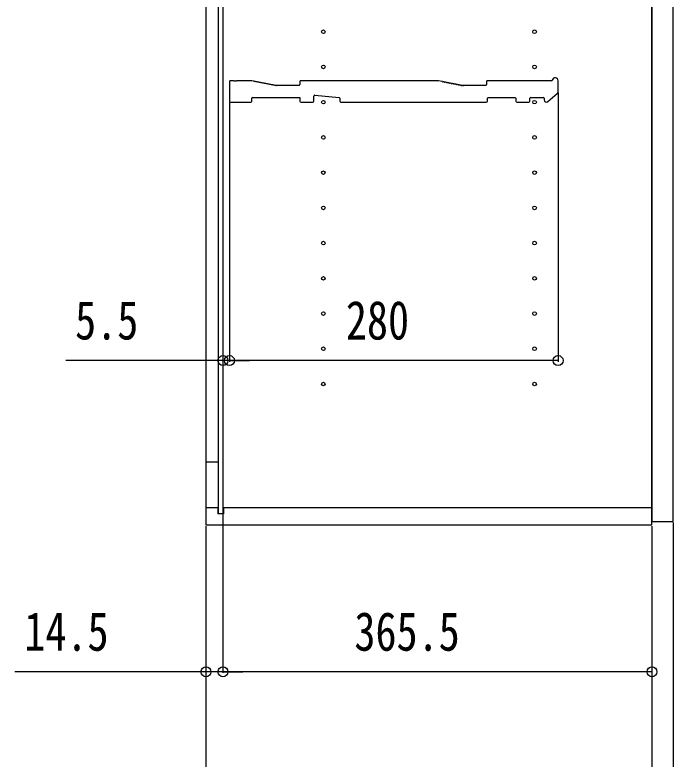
# Model space of a CAD drawing. Units: millimetres, scale not verified. Extents: x -4205 to 4205, y -2970 to 2970.
# Drawn here: x -3198 to -2637, y -986 to -353 of the extents above; entities that cross this region are included whole.
import ezdxf
from ezdxf.enums import TextEntityAlignment as Align

# ---------------------------------------------------------------- set-up
doc = ezdxf.new("R2010")
doc.units = ezdxf.units.MM
doc.header["$LTSCALE"] = 20
for name, color, linetype in [('0-2_YKK_11', 7, 'Continuous'), ('0-3_YKK_12', 2, 'Continuous'), ('0-5_YKK_D', 6, 'Continuous')]:
    doc.layers.add(name, color=color, linetype=linetype)
doc.styles.add('ＭＳ ゴシック', font='')
doc.styles.get('ＭＳ ゴシック').set_extended_font_data('MS Gothic')

msp = doc.modelspace()

# ---------------------------------------------------------------- linework, layer by layer
at = {"layer": '0-2_YKK_11'}
for p, q in [((-3014.98, -409.36), (-3014.98, -426.26)), ((-3011.48, -408.66), (-3014.28, -408.66)), ((-3010.73, -408.93), (-3010.92, -408.87)), ((-3009.23, -408.93), (-3010.73, -408.93)), ((-3009.04, -408.87), (-3009.23, -408.93)), ((-3007.54, -408.86), (-3007.92, -408.86)), ((-3006.04, -408.86), (-3006.42, -408.86)), ((-3004.54, -408.86), (-3004.92, -408.86)), ((-3003.04, -408.86), (-3003.42, -408.86)), ((-3001.54, -408.86), (-3001.92, -408.86)), ((-3000.04, -408.86), (-3000.42, -408.86)), ((-2998.54, -408.86), (-2998.92, -408.86)), ((-2997.04, -408.86), (-2997.42, -408.86)), ((-2996.05, -408.66), (-2996.48, -408.66)), ((-2994.34, -408.98), (-2995.92, -408.68)), ((-2993.46, -409.35), (-2993.83, -409.28)), ((-2991.98, -409.63), (-2992.36, -409.56)), ((-2990.51, -409.91), (-2990.88, -409.84)), ((-2989.04, -410.19), (-2989.41, -410.12)), ((-2987.56, -410.47), (-2987.94, -410.4)), ((-2986.09, -410.75), (-2986.46, -410.68)), ((-2984.61, -411.03), (-2984.99, -410.96)), ((-2983.14, -411.31), (-2983.52, -411.24)), ((-2981.67, -411.59), (-2982.04, -411.52)), ((-2980.19, -411.88), (-2980.57, -411.8)), ((-2954.98, -409.36), (-2954.98, -411.96)), ((-2953.48, -408.66), (-2954.28, -408.66)), ((-2952.54, -408.86), (-2952.92, -408.86)), ((-2951.04, -408.86), (-2951.42, -408.86)), ((-2949.54, -408.86), (-2949.92, -408.86)), ((-2948.04, -408.86), (-2948.42, -408.86)), ((-2946.54, -408.86), (-2946.92, -408.86)), ((-2945.04, -408.86), (-2945.42, -408.86)), ((-2943.54, -408.86), (-2943.92, -408.86)), ((-2942.04, -408.86), (-2942.42, -408.86)), ((-2940.54, -408.86), (-2940.92, -408.86)), ((-2939.04, -408.86), (-2939.42, -408.86)), ((-2937.54, -408.86), (-2937.92, -408.86)), ((-2936.04, -408.86), (-2936.42, -408.86)), ((-2934.54, -408.86), (-2934.92, -408.86)), ((-2933.04, -408.86), (-2933.42, -408.86)), ((-2931.54, -408.86), (-2931.92, -408.86)), ((-2930.04, -408.86), (-2930.42, -408.86)), ((-2928.54, -408.86), (-2928.92, -408.86)), ((-2927.04, -408.86), (-2927.42, -408.86)), ((-2925.54, -408.86), (-2925.92, -408.86)), ((-2924.04, -408.86), (-2924.42, -408.86)), ((-2922.54, -408.86), (-2922.92, -408.86)), ((-2921.04, -408.86), (-2921.42, -408.86)), ((-2919.54, -408.86), (-2919.92, -408.86)), ((-2918.04, -408.86), (-2918.42, -408.86)), ((-2916.54, -408.86), (-2916.92, -408.86)), ((-2915.04, -408.86), (-2915.42, -408.86)), ((-2913.54, -408.86), (-2913.92, -408.86)), ((-2912.04, -408.86), (-2912.42, -408.86)), ((-2910.54, -408.86), (-2910.92, -408.86)), ((-2909.04, -408.86), (-2909.42, -408.86)), ((-2907.54, -408.86), (-2907.92, -408.86)), ((-2906.04, -408.86), (-2906.42, -408.86)), ((-2904.54, -408.86), (-2904.92, -408.86)), ((-2903.04, -408.86), (-2903.42, -408.86)), ((-2901.54, -408.86), (-2901.92, -408.86)), ((-2900.04, -408.86), (-2900.42, -408.86)), ((-2898.54, -408.86), (-2898.92, -408.86)), ((-2897.04, -408.86), (-2897.42, -408.86)), ((-2895.54, -408.86), (-2895.92, -408.86)), ((-2894.04, -408.86), (-2894.42, -408.86)), ((-2892.54, -408.86), (-2892.92, -408.86)), ((-2891.04, -408.86), (-2891.42, -408.86)), ((-2889.54, -408.86), (-2889.92, -408.86)), ((-2888.04, -408.86), (-2888.42, -408.86)), ((-2886.54, -408.86), (-2886.92, -408.86)), ((-2885.04, -408.86), (-2885.42, -408.86)), ((-2883.54, -408.86), (-2883.92, -408.86)), ((-2882.04, -408.86), (-2882.42, -408.86)), ((-2880.54, -408.86), (-2880.92, -408.86)), ((-2879.04, -408.86), (-2879.42, -408.86)), ((-2877.54, -408.86), (-2877.92, -408.86)), ((-2876.04, -408.86), (-2876.42, -408.86)), ((-2874.54, -408.86), (-2874.92, -408.86)), ((-2873.04, -408.86), (-2873.42, -408.86)), ((-2871.54, -408.86), (-2871.92, -408.86)), ((-2870.04, -408.86), (-2870.42, -408.86)), ((-2868.54, -408.86), (-2868.92, -408.86)), ((-2867.04, -408.86), (-2867.42, -408.86)), ((-2865.54, -408.86), (-2865.92, -408.86)), ((-2864.04, -408.86), (-2864.42, -408.86)), ((-2862.54, -408.86), (-2862.92, -408.86)), ((-2861.04, -408.86), (-2861.42, -408.86)), ((-2859.54, -408.86), (-2859.92, -408.86)), ((-2858.04, -408.86), (-2858.42, -408.86)), ((-2856.54, -408.86), (-2856.92, -408.86)), ((-2855.04, -408.86), (-2855.42, -408.86)), ((-2853.54, -408.86), (-2853.92, -408.86)), ((-2852.04, -408.86), (-2852.42, -408.86)), ((-2850.54, -408.86), (-2850.92, -408.86)), ((-2849.04, -408.86), (-2849.42, -408.86)), ((-2847.54, -408.86), (-2847.92, -408.86)), ((-2846.04, -408.86), (-2846.42, -408.86)), ((-2844.54, -408.86), (-2844.92, -408.86)), ((-2843.04, -408.86), (-2843.42, -408.86)), ((-2841.54, -408.86), (-2841.92, -408.86)), ((-2840.04, -408.86), (-2840.42, -408.86)), ((-2838.54, -408.86), (-2838.92, -408.86)), ((-2833.36, -409.56), (-2832.98, -409.63)), ((-2831.88, -409.84), (-2831.51, -409.91)), ((-2830.41, -410.12), (-2830.04, -410.19)), ((-2828.94, -410.4), (-2828.56, -410.47)), ((-2827.46, -410.68), (-2827.09, -410.75)), ((-2825.99, -410.96), (-2825.61, -411.03)), ((-2824.52, -411.24), (-2824.14, -411.31)), ((-2823.04, -411.52), (-2822.67, -411.59)), ((-2821.57, -411.8), (-2821.19, -411.88)), ((-2795.98, -409.36), (-2795.98, -411.96)), ((-2794.48, -408.66), (-2795.28, -408.66)), ((-2793.54, -408.86), (-2793.92, -408.86)), ((-2792.04, -408.86), (-2792.42, -408.86)), ((-2790.54, -408.86), (-2790.92, -408.86)), ((-2789.04, -408.86), (-2789.42, -408.86)), ((-2787.54, -408.86), (-2787.92, -408.86)), ((-2786.04, -408.86), (-2786.42, -408.86)), ((-2784.54, -408.86), (-2784.92, -408.86)), ((-2783.04, -408.86), (-2783.42, -408.86)), ((-2781.54, -408.86), (-2781.92, -408.86)), ((-2780.04, -408.86), (-2780.42, -408.86)), ((-2778.54, -408.86), (-2778.92, -408.86)), ((-2777.04, -408.86), (-2777.42, -408.86)), ((-2775.54, -408.86), (-2775.92, -408.86)), ((-2774.04, -408.86), (-2774.42, -408.86)), ((-2772.54, -408.86), (-2772.92, -408.86)), ((-2771.04, -408.86), (-2771.42, -408.86)), ((-2769.54, -408.86), (-2769.92, -408.86)), ((-2768.04, -408.86), (-2768.42, -408.86)), ((-2766.54, -408.86), (-2766.92, -408.86)), ((-2765.04, -408.86), (-2765.42, -408.86)), ((-2763.54, -408.86), (-2763.92, -408.86)), ((-2762.04, -408.86), (-2762.42, -408.86)), ((-2760.54, -408.86), (-2760.92, -408.86)), ((-2759.04, -408.86), (-2759.42, -408.86)), ((-2757.54, -408.86), (-2757.92, -408.86)), ((-2756.04, -408.86), (-2756.42, -408.86)), ((-2754.54, -408.86), (-2754.92, -408.86)), ((-2753.04, -408.86), (-2753.42, -408.86)), ((-2751.54, -408.86), (-2751.92, -408.86)), ((-2750.04, -408.86), (-2750.42, -408.86)), ((-2748.54, -408.86), (-2748.92, -408.86)), ((-2747.04, -408.86), (-2747.42, -408.86)), ((-2745.54, -408.86), (-2745.92, -408.86)), ((-2744.04, -408.86), (-2744.42, -408.86)), ((-2742.54, -408.86), (-2742.92, -408.86)), ((-2740.6, -408.66), (-2741.98, -408.66)), ((-2734.98, -418.05), (-2734.98, -408.66)), ((-2978.72, -412.16), (-2979.1, -412.08)), ((-2977.25, -412.44), (-2977.62, -412.37)), ((-2975.77, -412.72), (-2976.15, -412.65)), ((-2975.05, -412.65), (-2975.19, -412.62)), ((-2974.48, -412.66), (-2974.91, -412.66)), ((-2973.54, -412.86), (-2973.92, -412.86)), ((-2972.04, -412.86), (-2972.42, -412.86)), ((-2970.54, -412.86), (-2970.92, -412.86)), ((-2969.04, -412.86), (-2969.42, -412.86)), ((-2967.54, -412.86), (-2967.92, -412.86)), ((-2966.04, -412.86), (-2966.42, -412.86)), ((-2964.54, -412.86), (-2964.92, -412.86)), ((-2963.04, -412.86), (-2963.42, -412.86)), ((-2961.54, -412.86), (-2961.92, -412.86)), ((-2960.04, -412.86), (-2960.42, -412.86)), ((-2958.54, -412.86), (-2958.92, -412.86)), ((-2957.04, -412.86), (-2957.42, -412.86)), ((-2955.68, -412.66), (-2956.48, -412.66)), ((-2820.1, -412.08), (-2819.72, -412.16)), ((-2818.62, -412.37), (-2818.25, -412.44)), ((-2817.15, -412.65), (-2816.77, -412.72)), ((-2814.54, -412.86), (-2814.92, -412.86)), ((-2813.04, -412.86), (-2813.42, -412.86)), ((-2811.54, -412.86), (-2811.92, -412.86)), ((-2810.04, -412.86), (-2810.42, -412.86)), ((-2808.54, -412.86), (-2808.92, -412.86)), ((-2807.04, -412.86), (-2807.42, -412.86)), ((-2805.54, -412.86), (-2805.92, -412.86)), ((-2804.04, -412.86), (-2804.42, -412.86)), ((-2802.54, -412.86), (-2802.92, -412.86)), ((-2801.04, -412.86), (-2801.42, -412.86)), ((-2799.54, -412.86), (-2799.92, -412.86)), ((-2798.04, -412.86), (-2798.42, -412.86)), ((-2796.68, -412.66), (-2797.48, -412.66)), ((-2995.98, -426.26), (-2995.98, -423.66)), ((-2942.98, -425.96), (-2942.98, -421.73)), ((-2942.22, -421.03), (-2921.62, -422.91)), ((-2920.98, -423.6), (-2920.98, -425.96)), ((-2795.18, -425.96), (-2795.18, -423.66)), ((-2794.48, -422.96), (-2771.68, -422.96)), ((-2770.98, -423.66), (-2770.98, -425.96)), ((-2758.98, -425.96), (-2758.98, -423.66)), ((-2758.28, -422.96), (-2747.68, -422.96)), ((-2746.98, -423.66), (-2746.98, -424.96)), ((-2743.67, -426.48), (-2735.67, -419.56)), ((-3014.28, -426.96), (-2996.68, -426.96)), ((-2953.98, -426.96), (-2943.98, -426.96)), ((-2769.98, -426.96), (-2759.98, -426.96))]:
    msp.add_line(p, q, dxfattribs=at)
for points in [[(-2833.87, -409.26), (-2836.98, -408.66), (-2837.98, -408.66)], [(-2816.05, -412.65), (-2816.19, -412.62), (-2816.05, -412.65)], [(-2815.91, -412.66), (-2815.48, -412.66), (-2815.91, -412.66)], [(-2995.28, -422.96), (-2954.98, -422.96), (-2954.98, -425.96)], [(-2919.98, -426.96), (-2893.55, -426.96), (-2893.31, -426.84), (-2892.65, -426.84), (-2892.41, -426.96), (-2865.55, -426.96), (-2865.31, -426.84), (-2864.65, -426.84), (-2864.41, -426.96), (-2837.55, -426.96), (-2837.31, -426.84), (-2836.65, -426.84), (-2836.41, -426.96), (-2796.18, -426.96)]]:
    msp.add_lwpolyline(points, dxfattribs=at)
for centre, radius, start, end in [((-3014.28, -409.36), 0.7, 90, 180), ((-3011.48, -409.54), 0.88, 50.46055, 90), ((-3008.48, -409.54), 0.88, 50.536, 129.53945), ((-3006.98, -409.54), 0.88, 50.536, 129.464), ((-3005.48, -409.54), 0.88, 50.536, 129.464), ((-3003.98, -409.54), 0.88, 50.536, 129.464), ((-3002.48, -409.54), 0.88, 50.536, 129.464), ((-3000.98, -409.54), 0.88, 50.536, 129.464), ((-2999.48, -409.54), 0.88, 50.536, 129.464), ((-2997.98, -409.54), 0.88, 50.536, 129.464), ((-2996.48, -409.54), 0.88, 90, 129.464), ((-2996.05, -409.36), 0.7, 79.2157, 90), ((-2994.51, -409.84), 0.88, 39.75171, 79.2157), ((-2993.03, -410.12), 0.88, 39.75171, 118.6797), ((-2991.56, -410.4), 0.88, 39.75171, 118.6797), ((-2990.09, -410.68), 0.88, 39.75171, 118.6797), ((-2988.61, -410.96), 0.88, 39.75171, 118.6797), ((-2987.14, -411.24), 0.88, 39.75171, 118.6797), ((-2985.67, -411.52), 0.88, 39.75171, 118.6797), ((-2984.19, -411.81), 0.88, 39.75171, 118.6797), ((-2982.72, -412.09), 0.88, 39.75171, 118.6797), ((-2981.25, -412.37), 0.88, 39.75171, 118.6797), ((-2979.77, -412.65), 0.88, 39.75171, 118.6797), ((-2954.28, -409.36), 0.7, 90, 180), ((-2953.48, -409.54), 0.88, 50.536, 90), ((-2951.98, -409.54), 0.88, 50.536, 129.464), ((-2950.48, -409.54), 0.88, 50.536, 129.464), ((-2948.98, -409.54), 0.88, 50.536, 129.464), ((-2947.48, -409.54), 0.88, 50.536, 129.464), ((-2945.98, -409.54), 0.88, 50.536, 129.464), ((-2944.48, -409.54), 0.88, 50.536, 129.464), ((-2942.98, -409.54), 0.88, 50.536, 129.464), ((-2941.48, -409.54), 0.88, 50.536, 129.464), ((-2939.98, -409.54), 0.88, 50.536, 129.464), ((-2938.48, -409.54), 0.88, 50.536, 129.464), ((-2936.98, -409.54), 0.88, 50.536, 129.464), ((-2935.48, -409.54), 0.88, 50.536, 129.464), ((-2933.98, -409.54), 0.88, 50.536, 129.464), ((-2932.48, -409.54), 0.88, 50.536, 129.464), ((-2930.98, -409.54), 0.88, 50.536, 129.464), ((-2929.48, -409.54), 0.88, 50.536, 129.464), ((-2927.98, -409.54), 0.88, 50.536, 129.464), ((-2926.48, -409.54), 0.88, 50.536, 129.464), ((-2924.98, -409.54), 0.88, 50.536, 129.464), ((-2923.48, -409.54), 0.88, 50.536, 129.464), ((-2921.98, -409.54), 0.88, 50.536, 129.464), ((-2920.48, -409.54), 0.88, 50.536, 129.464), ((-2918.98, -409.54), 0.88, 50.536, 129.464), ((-2917.48, -409.54), 0.88, 50.536, 129.464), ((-2915.98, -409.54), 0.88, 50.536, 129.464), ((-2914.48, -409.54), 0.88, 50.536, 129.464), ((-2912.98, -409.54), 0.88, 50.536, 129.464), ((-2911.48, -409.54), 0.88, 50.536, 129.464), ((-2909.98, -409.54), 0.88, 50.536, 129.464), ((-2908.48, -409.54), 0.88, 50.536, 129.464), ((-2906.98, -409.54), 0.88, 50.536, 129.464), ((-2905.48, -409.54), 0.88, 50.536, 129.464), ((-2903.98, -409.54), 0.88, 50.536, 129.464), ((-2902.48, -409.54), 0.88, 50.536, 129.464), ((-2900.98, -409.54), 0.88, 50.536, 129.464), ((-2899.48, -409.54), 0.88, 50.536, 129.464), ((-2897.98, -409.54), 0.88, 50.536, 129.464), ((-2896.48, -409.54), 0.88, 50.536, 129.464), ((-2894.98, -409.54), 0.88, 50.536, 129.464), ((-2893.48, -409.54), 0.88, 50.536, 129.464), ((-2891.98, -409.54), 0.88, 50.536, 129.464), ((-2890.48, -409.54), 0.88, 50.536, 129.464), ((-2888.98, -409.54), 0.88, 50.536, 129.464), ((-2887.48, -409.54), 0.88, 50.536, 129.464), ((-2885.98, -409.54), 0.88, 50.536, 129.464), ((-2884.48, -409.54), 0.88, 50.536, 129.464), ((-2882.98, -409.54), 0.88, 50.536, 129.464), ((-2881.48, -409.54), 0.88, 50.536, 129.464), ((-2879.98, -409.54), 0.88, 50.536, 129.464), ((-2878.48, -409.54), 0.88, 50.536, 129.464), ((-2876.98, -409.54), 0.88, 50.536, 129.464), ((-2875.48, -409.54), 0.88, 50.536, 129.464), ((-2873.98, -409.54), 0.88, 50.536, 129.464), ((-2872.48, -409.54), 0.88, 50.536, 129.464), ((-2870.98, -409.54), 0.88, 50.536, 129.464), ((-2869.48, -409.54), 0.88, 50.536, 129.464), ((-2867.98, -409.54), 0.88, 50.536, 129.464), ((-2866.48, -409.54), 0.88, 50.536, 129.464), ((-2864.98, -409.54), 0.88, 50.536, 129.464), ((-2863.48, -409.54), 0.88, 50.536, 129.464), ((-2861.98, -409.54), 0.88, 50.536, 129.464), ((-2860.48, -409.54), 0.88, 50.536, 129.464), ((-2858.98, -409.54), 0.88, 50.536, 129.464), ((-2857.48, -409.54), 0.88, 50.536, 129.464), ((-2855.98, -409.54), 0.88, 50.536, 129.464), ((-2854.48, -409.54), 0.88, 50.536, 129.464), ((-2852.98, -409.54), 0.88, 50.536, 129.464), ((-2851.48, -409.54), 0.88, 50.536, 129.464), ((-2849.98, -409.54), 0.88, 50.536, 129.464), ((-2848.48, -409.54), 0.88, 50.536, 129.464), ((-2846.98, -409.54), 0.88, 50.536, 129.464), ((-2845.48, -409.54), 0.88, 50.536, 129.464), ((-2843.98, -409.54), 0.88, 50.536, 129.464), ((-2842.48, -409.54), 0.88, 50.536, 129.464), ((-2840.98, -409.54), 0.88, 50.536, 129.464), ((-2839.48, -409.54), 0.88, 50.536, 129.464), ((-2837.98, -409.54), 0.88, 90, 129.464), ((-2834.03, -410.12), 0.88, 39.75171, 79.2157), ((-2832.56, -410.4), 0.88, 39.75171, 118.6797), ((-2831.09, -410.68), 0.88, 39.75171, 118.6797), ((-2829.61, -410.96), 0.88, 39.75171, 118.6797), ((-2828.14, -411.24), 0.88, 39.75171, 118.6797), ((-2826.67, -411.52), 0.88, 39.75171, 118.6797), ((-2825.19, -411.81), 0.88, 39.75171, 118.6797), ((-2823.72, -412.09), 0.88, 39.75171, 118.6797), ((-2822.25, -412.37), 0.88, 39.75171, 118.6797), ((-2820.77, -412.65), 0.88, 39.75171, 118.6797), ((-2795.28, -409.36), 0.7, 90, 180), ((-2794.48, -409.54), 0.88, 50.536, 90), ((-2792.98, -409.54), 0.88, 50.536, 129.464), ((-2791.48, -409.54), 0.88, 50.536, 129.464), ((-2789.98, -409.54), 0.88, 50.536, 129.464), ((-2788.48, -409.54), 0.88, 50.536, 129.464), ((-2786.98, -409.54), 0.88, 50.536, 129.464), ((-2785.48, -409.54), 0.88, 50.536, 129.464), ((-2783.98, -409.54), 0.88, 50.536, 129.464), ((-2782.48, -409.54), 0.88, 50.536, 129.464), ((-2780.98, -409.54), 0.88, 50.536, 129.464), ((-2779.48, -409.54), 0.88, 50.536, 129.464), ((-2777.98, -409.54), 0.88, 50.536, 129.464), ((-2776.48, -409.54), 0.88, 50.536, 129.464), ((-2774.98, -409.54), 0.88, 50.536, 129.464), ((-2773.48, -409.54), 0.88, 50.536, 129.464), ((-2771.98, -409.54), 0.88, 50.536, 129.464), ((-2770.48, -409.54), 0.88, 50.536, 129.464), ((-2768.98, -409.54), 0.88, 50.536, 129.464), ((-2767.48, -409.54), 0.88, 50.536, 129.464), ((-2765.98, -409.54), 0.88, 50.536, 129.464), ((-2764.48, -409.54), 0.88, 50.536, 129.464), ((-2762.98, -409.54), 0.88, 50.536, 129.464), ((-2761.48, -409.54), 0.88, 50.536, 129.464), ((-2759.98, -409.54), 0.88, 50.536, 129.464), ((-2758.48, -409.54), 0.88, 50.536, 129.464), ((-2756.98, -409.54), 0.88, 50.536, 129.464), ((-2755.48, -409.54), 0.88, 50.536, 129.464), ((-2753.98, -409.54), 0.88, 50.536, 129.464), ((-2752.48, -409.54), 0.88, 50.536, 129.464), ((-2750.98, -409.54), 0.88, 50.536, 129.464), ((-2749.48, -409.54), 0.88, 50.536, 129.464), ((-2747.98, -409.54), 0.88, 50.536, 129.464), ((-2746.48, -409.54), 0.88, 50.536, 129.464), ((-2744.98, -409.54), 0.88, 50.536, 129.464), ((-2743.48, -409.54), 0.88, 50.536, 129.464), ((-2741.98, -409.54), 0.88, 90, 129.464), ((-2740.6, -407.96), 0.7, 270, 347.36437), ((-2737.48, -408.66), 2.5, 0, 167.36437), ((-2978.3, -412.93), 0.88, 39.75171, 118.6797), ((-2976.82, -413.21), 0.88, 39.75171, 118.6797), ((-2975.35, -413.49), 0.88, 79.2157, 118.6797), ((-2974.91, -411.96), 0.7, 259.2157, 270), ((-2974.48, -413.54), 0.88, 50.536, 90), ((-2972.98, -413.54), 0.88, 50.536, 129.464), ((-2971.48, -413.54), 0.88, 50.536, 129.464), ((-2969.98, -413.54), 0.88, 50.536, 129.464), ((-2968.48, -413.54), 0.88, 50.536, 129.464), ((-2966.98, -413.54), 0.88, 50.536, 129.464), ((-2965.48, -413.54), 0.88, 50.536, 129.464), ((-2963.98, -413.54), 0.88, 50.536, 129.464), ((-2962.48, -413.54), 0.88, 50.536, 129.464), ((-2960.98, -413.54), 0.88, 50.536, 129.464), ((-2959.48, -413.54), 0.88, 50.536, 129.464), ((-2957.98, -413.54), 0.88, 50.536, 129.464), ((-2956.48, -413.54), 0.88, 90, 129.464), ((-2955.68, -411.96), 0.7, 270, 0), ((-2819.3, -412.93), 0.88, 39.75171, 118.6797), ((-2817.82, -413.21), 0.88, 39.75171, 118.6797), ((-2816.35, -413.49), 0.88, 79.2157, 118.6797), ((-2815.91, -411.96), 0.7, 259.2157, 270), ((-2815.91, -411.96), 0.7, 259.2157, 270), ((-2815.48, -413.54), 0.88, 50.536, 90), ((-2813.98, -413.54), 0.88, 50.536, 129.464), ((-2812.48, -413.54), 0.88, 50.536, 129.464), ((-2810.98, -413.54), 0.88, 50.536, 129.464), ((-2809.48, -413.54), 0.88, 50.536, 129.464), ((-2807.98, -413.54), 0.88, 50.536, 129.464), ((-2806.48, -413.54), 0.88, 50.536, 129.464), ((-2804.98, -413.54), 0.88, 50.536, 129.464), ((-2803.48, -413.54), 0.88, 50.536, 129.464), ((-2801.98, -413.54), 0.88, 50.536, 129.464), ((-2800.48, -413.54), 0.88, 50.536, 129.464), ((-2798.98, -413.54), 0.88, 50.536, 129.464), ((-2797.48, -413.54), 0.88, 90, 129.464), ((-2796.68, -411.96), 0.7, 270, 0), ((-2736.98, -418.05), 2, 310.83872, 0), ((-2995.28, -423.66), 0.7, 90, 180), ((-2942.28, -421.73), 0.7, 84.80557, 180), ((-2921.68, -423.6), 0.7, 0, 84.80557), ((-2794.48, -423.66), 0.7, 90, 180), ((-2771.68, -423.66), 0.7, 0, 90), ((-2758.28, -423.66), 0.7, 90, 180), ((-2747.68, -423.66), 0.7, 0, 90), ((-3014.28, -426.26), 0.7, 180, 270), ((-2996.68, -426.26), 0.7, 270, 0), ((-2953.98, -425.96), 1, 180, 270), ((-2943.98, -425.96), 1, 270, 0), ((-2919.98, -425.96), 1, 180, 270), ((-2796.18, -425.96), 1, 270, 0), ((-2769.98, -425.96), 1, 180, 270), ((-2759.98, -425.96), 1, 270, 0), ((-2744.98, -424.96), 2, 180, 310.83872)]:
    msp.add_arc(centre, radius, start, end, dxfattribs=at)
at = {"layer": '0-3_YKK_12'}
for p, q in [((-3024.48, 1393.54), (-3024.48, -777.46)), ((-3020.48, 1393.54), (-3020.48, -777.46)), ((-3024.48, -733.46), (-3034.98, -733.46)), ((-3034.98, -771.96), (-3024.98, -771.96)), ((-3024.98, -771.96), (-3024.98, -777.46)), ((-3019.98, -771.96), (-3019.98, -777.46)), ((-3019.98, -771.96), (-2654.98, -771.96)), ((-3019.98, -777.46), (-3024.98, -777.46))]:
    msp.add_line(p, q, dxfattribs=at)
for points in [[(-3034.98, -786.96), (-2654.98, -786.96), (-2654.98, 1403.04), (-3034.98, 1403.04)], [(-2654.98, -783.96), (-2636.98, -783.96), (-2636.98, 1400.04), (-2654.98, 1400.04)]]:
    msp.add_lwpolyline(points, close=True, dxfattribs=at)
for centre in [(-2934.98, -366.96), (-2754.98, -366.96), (-2934.98, -396.96), (-2754.98, -396.96), (-2934.98, -426.96), (-2754.98, -426.96), (-2934.98, -456.96), (-2754.98, -456.96), (-2934.98, -486.96), (-2754.98, -486.96), (-2934.98, -516.96), (-2754.98, -516.96), (-2934.98, -546.96), (-2754.98, -546.96), (-2934.98, -576.96), (-2754.98, -576.96), (-2934.98, -606.96), (-2754.98, -606.96), (-2934.98, -636.96), (-2754.98, -636.96), (-2934.98, -666.96), (-2754.98, -666.96)]:
    msp.add_circle(centre, 1.55, dxfattribs=at)
at = {"layer": '0-5_YKK_D'}
for p, q in [((-2734.98, -419.05), (-2734.98, -647.96)), ((-3014.98, -427.26), (-3014.98, -647.96)), ((-3014.98, -427.26), (-3014.98, -647.96)), ((-3020.48, -646.96), (-3154.48, -646.96)), ((-3014.98, -646.96), (-3020.48, -646.96)), ((-2734.98, -646.96), (-3014.98, -646.96)), ((-3014.98, -646.96), (-2997.98, -646.96)), ((-3020.48, -776.71), (-3020.48, -912.96)), ((-3020.48, -776.71), (-3020.48, -912.96)), ((-2636.98, -784.96), (-2636.98, -1037.96)), ((-2636.98, -784.96), (-2636.98, -1162.96)), ((-3034.98, -787.96), (-3034.98, -912.96)), ((-3034.98, -787.96), (-3034.98, -1037.96)), ((-3034.98, -787.96), (-3034.98, -1162.96)), ((-2654.98, -787.96), (-2654.98, -912.96)), ((-2654.98, -787.96), (-2654.98, -1037.96)), ((-2654.98, -787.96), (-2654.98, -1037.96)), ((-3034.98, -911.96), (-3197.78, -911.96)), ((-3020.48, -911.96), (-3034.98, -911.96)), ((-2654.98, -911.96), (-3020.48, -911.96)), ((-3020.48, -911.96), (-3003.48, -911.96))]:
    msp.add_line(p, q, dxfattribs=at)
for centre in [(-3020.48, -646.96), (-3014.98, -646.96), (-3014.98, -646.96), (-2734.98, -646.96), (-3034.98, -911.96), (-3020.48, -911.96), (-3020.48, -911.96), (-2654.98, -911.96)]:
    msp.add_circle(centre, 4.25, dxfattribs=at)

# ---------------------------------------------------------------- texts
at = {"layer": '0-5_YKK_D', "style": 'ＭＳ ゴシック', "width": 0.8}
for s, p in [('5.5', (-3146.48, -638.96)), ('280', (-2915.78, -638.96)), ('365.5', (-2908.53, -903.96)), ('14.5', (-3189.78, -903.96))]:
    msp.add_text(s, height=32.99, dxfattribs=at).set_placement(p, align=Align.BOTTOM_LEFT)

doc.saveas('drawing.dxf')
